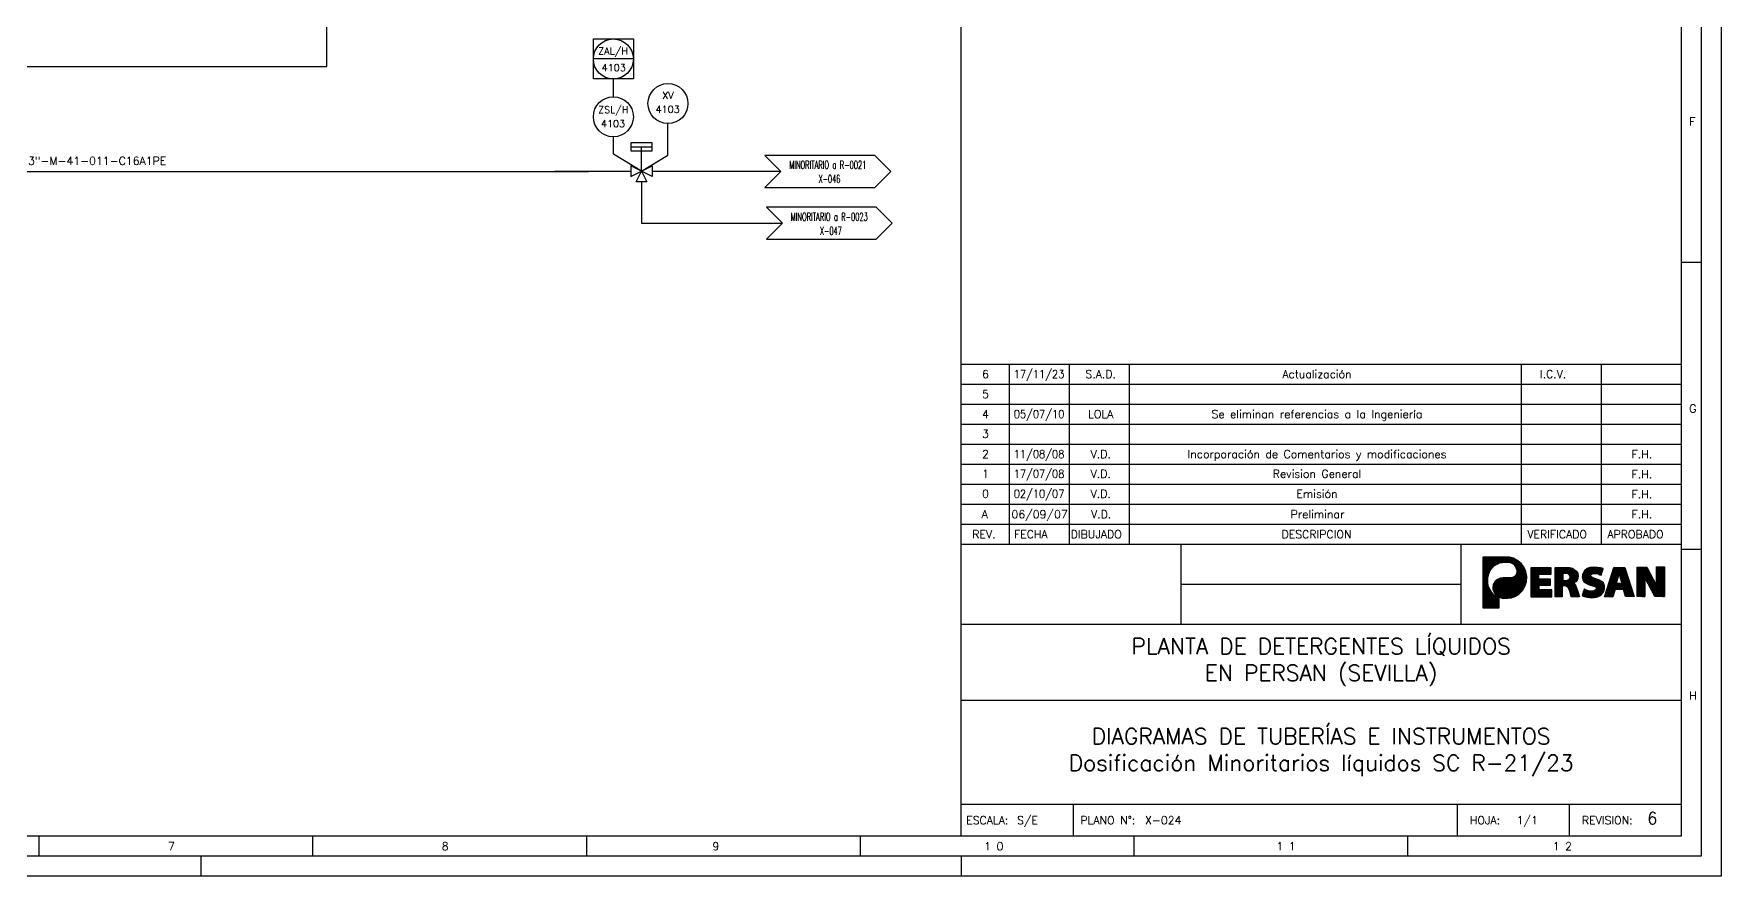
# Model space of a CAD drawing. Header units: millimetres. Extents: x 28 to 869, y 29 to 623.
# Drawn here: x 447.1 to 868.9, y 28.5 to 239.1 of the extents above; entities that cross this region are included whole.
import ezdxf
from ezdxf.enums import TextEntityAlignment as Align

# ---------------------------------------------------------------- set-up
doc = ezdxf.new("R2010")
doc.units = ezdxf.units.MM
for name, color, linetype in [('CAJETIN', 1, 'Continuous'), ('CONEXION INTRUMENTOS', 1, 'Continuous'), ('FORMATO', 7, 'Continuous'), ('INSTRUMENTOS', 1, 'Continuous'), ('logo', 162, 'Continuous'), ('TEX', 7, 'Continuous'), ('TEXTO-VALVULAS Y ACCESORIOS', 7, 'Continuous'), ('TUBERIA', 5, 'Continuous'), ('VALVULAS Y ACCESORIOS', 1, 'Continuous')]:
    doc.layers.add(name, color=color, linetype=linetype)
doc.styles.add('PY', font='ROMANS.shx')
doc.styles.add('PY1', font='ROMANS.shx', dxfattribs={"width": 0.8})

# ---------------------------------------------------------------- blocks, each defined once
blk = doc.blocks.new('MARCO-A1')
at = {"layer": 'FORMATO', "color": 5}
for p, q in [((831, 153.5), (836, 153.5)), ((831, 81.75), (836, 81.75)), ((420.5, 10), (420.5, 5)), ((488.92, 10), (488.92, 5)), ((557.33, 10), (557.33, 5)), ((625.75, 10), (625.75, 5)), ((694.17, 10), (694.17, 5)), ((762.58, 10), (762.58, 5))]:
    blk.add_line(p, q, dxfattribs=at)
at = {"layer": 'FORMATO', "color": 1, "linetype": 'Continuous'}
for p, q in [((461, 5), (461, 0)), ((651, 5), (651, 0))]:
    blk.add_line(p, q, dxfattribs=at)
at = {"layer": 'FORMATO', "color": 1}
blk.add_lwpolyline([(0, 594), (841, 594), (841, 0), (0, 0)], close=True, dxfattribs=at)
at = {"layer": 'FORMATO', "color": 5}
blk.add_lwpolyline([(5, 589), (836, 589), (836, 5), (5, 5)], close=True, dxfattribs=at)
at = {"layer": 'FORMATO', "color": 8, "linetype": 'Continuous'}
blk.add_lwpolyline([(10, 584), (831, 584), (831, 10), (10, 10)], close=True, dxfattribs=at)
at = {"layer": 'FORMATO', "color": 1, "style": 'PY'}
for s, p in [('F', (833, 187.67)), ('G', (833, 115.92)), ('H', (833, 44.17)), ('7', (452.75, 6.5)), ('8', (521.17, 6.5)), ('9', (588.85, 6.5)), ('1 0', (656.77, 6.5)), ('1 1', (729.83, 6.5)), ('1 2', (798.88, 6.5))]:
    blk.add_text(s, height=2, dxfattribs=at).set_placement(p)
blk = doc.blocks.new('persan')
at = {"layer": 'logo'}
h = blk.add_hatch(dxfattribs=at)
h.set_pattern_fill('ANSI31', color=256, scale=0.01, style=0)
h.paths.add_polyline_path([(890, 79.39), (888.97, 79.67), (888.52, 79.71), (882.34, 79.71), (882.34, 66.99), (886.45, 66.99), (886.45, 69.27), (885.89, 69.61), (885.25, 70.08), (884.57, 70.82), (884.13, 71.51), (883.76, 72.28), (883.58, 73.08), (883.54, 73.8), (883.58, 74.58), (883.77, 75.39), (884.11, 76.22), (884.59, 76.93), (885.25, 77.58), (886.04, 78), (886.45, 78.22), (887.27, 78.38), (888, 78.43), (888.73, 78.42), (889.38, 78.24), (889.98, 77.91), (890.52, 77.36), (890.68, 76.86), (890.82, 76.43), (890.79, 75.75), (890.64, 75.26), (890.25, 74.81), (889.71, 74.57), (888.89, 74.47), (887.42, 74.49), (886.63, 74.39), (886.12, 74.15), (885.48, 73.68), (884.96, 72.94), (884.84, 72.09), (884.88, 71.32), (885.17, 70.82), (885.44, 70.35), (886.09, 69.8), (886.6, 69.56), (887.49, 69.37), (888.57, 69.4), (889.5, 69.48), (890.49, 69.89), (891.3, 70.41), (892.23, 71.32), (892.83, 72.4), (893.22, 73.49), (893.3, 74.89), (893.08, 76.1), (892.65, 77.13), (891.96, 78.01), (891.1, 78.79)])
h = blk.add_hatch(dxfattribs=at)
h.set_pattern_fill('ANSI31', color=256, scale=0.01, style=0)
h.paths.add_polyline_path([(896.35, 75.41), (899.39, 75.41), (899.39, 77.03), (894.31, 77.03), (894.31, 69.78), (899.61, 69.78), (899.61, 71.47), (896.38, 71.47), (896.38, 72.65), (899.26, 72.65), (899.26, 74.18), (896.35, 74.18)])
h = blk.add_hatch(dxfattribs=at)
h.set_pattern_fill('ANSI31', color=256, scale=0.01, style=0)
h.paths.add_polyline_path([(906.11, 75.56), (905.96, 75.89), (905.7, 76.19), (905.16, 76.6), (904.72, 76.89), (904.09, 77.05), (900.41, 77.05), (900.41, 69.77), (902.18, 69.77), (902.18, 72.19), (902.33, 72.47), (902.94, 72.52), (903.55, 72.21), (904.01, 71.44), (904.44, 69.79), (906.48, 69.79), (906.07, 71.09), (905.75, 72.03), (905.47, 72.7), (905, 73.22), (905.12, 73.31), (905.54, 73.51), (905.9, 73.92), (906.11, 74.36), (906.14, 75)])
h.paths.add_polyline_path([(902.31, 75.24), (902.31, 75.58), (903.42, 75.58), (903.84, 75.45), (904.07, 75.13), (904.13, 74.7), (904.05, 74.3), (903.8, 74.04), (903.28, 73.84), (902.31, 73.84)], flags=16)
h = blk.add_hatch(dxfattribs=at)
h.set_pattern_fill('ANSI31', color=256, scale=0.01, style=0)
h.paths.add_polyline_path([(912.42, 76.88), (911.75, 77.01), (911.01, 77.07), (910, 77.15), (909.07, 77.12), (908.4, 76.82), (907.73, 76.25), (907.31, 75.49), (907.17, 74.64), (907.34, 74), (907.69, 73.44), (908.37, 72.98), (909.18, 72.71), (910.08, 72.43), (910.52, 72.25), (910.64, 72.07), (910.65, 71.66), (910.44, 71.44), (910.12, 71.23), (909.39, 71.15), (908.72, 71.22), (908.02, 71.47), (907.71, 71.76), (907.14, 70.03), (908.34, 69.69), (909.6, 69.54), (910.78, 69.64), (911.78, 70.09), (912.46, 70.89), (912.72, 71.73), (912.71, 72.49), (912.46, 73.25), (912.07, 73.57), (911.29, 74.02), (910.29, 74.38), (909.67, 74.58), (909.36, 74.85), (909.36, 75.19), (909.57, 75.43), (909.97, 75.61), (910.7, 75.57), (911.23, 75.52), (911.61, 75.29), (911.89, 75.2)])
h.paths.add_polyline_path([(917.82, 77.09), (915.06, 77.09), (912.73, 69.75), (914.84, 69.75), (915.44, 71.6), (917.51, 71.6), (918, 69.86), (920.16, 69.86)])
h.paths.add_polyline_path([(916.38, 75.4), (917.1, 73.06), (915.68, 73.06)], flags=16)
h.paths.add_polyline_path([(923.33, 77.15), (920.93, 77.15), (920.93, 69.83), (922.78, 69.82), (922.78, 74.56), (925.36, 69.8), (927.74, 69.8), (927.74, 77.22), (925.75, 77.22), (925.75, 72.62)])
for points in [[(882.34, 79.71), (882.34, 66.99), (886.45, 66.99), (886.45, 69.27), (885.89, 69.61), (885.25, 70.08), (884.57, 70.82), (884.13, 71.51), (883.76, 72.28), (883.58, 73.08), (883.54, 73.8), (883.58, 74.58), (883.77, 75.39), (884.11, 76.22), (884.59, 76.93), (885.25, 77.58), (886.04, 78), (886.45, 78.22), (887.27, 78.38), (888, 78.43), (888.73, 78.42), (889.38, 78.24), (889.98, 77.91), (890.52, 77.36), (890.68, 76.86), (890.82, 76.43), (890.79, 75.75), (890.64, 75.26), (890.25, 74.81), (889.71, 74.57), (888.89, 74.47), (887.42, 74.49), (886.63, 74.39), (886.12, 74.15), (885.48, 73.68), (884.96, 72.94), (884.84, 72.09), (884.88, 71.32), (885.17, 70.82), (885.44, 70.35), (886.09, 69.8), (886.6, 69.56), (887.49, 69.37), (888.57, 69.4), (889.5, 69.48), (890.49, 69.89), (891.3, 70.41), (892.23, 71.32), (892.83, 72.4), (893.22, 73.49), (893.3, 74.89), (893.08, 76.1), (892.65, 77.13), (891.96, 78.01), (891.1, 78.79), (890, 79.39), (888.97, 79.67), (888.52, 79.71), (882.34, 79.71)], [(894.31, 77.03), (894.31, 69.78), (899.61, 69.78), (899.61, 71.47), (896.38, 71.47), (896.38, 72.65), (899.26, 72.65), (899.26, 74.18), (896.35, 74.18), (896.35, 75.41), (899.39, 75.41), (899.39, 77.03), (894.31, 77.03)], [(900.41, 69.77), (900.41, 77.05), (904.09, 77.05), (904.72, 76.89), (905.16, 76.6), (905.7, 76.19), (905.96, 75.89), (906.11, 75.56), (906.14, 75), (906.11, 74.36), (905.9, 73.92), (905.54, 73.51), (905.12, 73.31), (905, 73.22), (905.47, 72.7), (905.75, 72.03), (906.07, 71.09), (906.48, 69.79), (904.44, 69.79), (904.01, 71.44), (903.55, 72.21), (902.94, 72.52), (902.33, 72.47), (902.18, 72.19), (902.18, 69.77), (900.41, 69.77)], [(907.71, 71.76), (907.14, 70.03), (908.34, 69.69), (909.6, 69.54), (910.78, 69.64), (911.78, 70.09), (912.46, 70.89), (912.72, 71.73), (912.71, 72.49), (912.46, 73.25), (912.07, 73.57), (911.29, 74.02), (910.29, 74.38), (909.67, 74.58), (909.36, 74.85), (909.36, 75.19), (909.57, 75.43), (909.97, 75.61), (910.7, 75.57), (911.23, 75.52), (911.61, 75.29), (911.89, 75.2), (912.42, 76.88), (911.75, 77.01), (911.01, 77.07), (910, 77.15), (909.07, 77.12), (908.4, 76.82), (907.73, 76.25), (907.31, 75.49), (907.17, 74.64), (907.34, 74), (907.69, 73.44), (908.37, 72.98), (909.18, 72.71), (910.08, 72.43), (910.52, 72.25), (910.64, 72.07), (910.65, 71.66), (910.44, 71.44), (910.12, 71.23), (909.39, 71.15), (908.72, 71.22), (908.02, 71.47), (907.71, 71.76)], [(914.84, 69.75), (912.73, 69.75), (915.06, 77.09), (917.82, 77.09), (920.16, 69.86), (918, 69.86), (917.51, 71.6), (915.44, 71.6), (914.84, 69.75)], [(920.93, 69.83), (920.93, 77.15), (923.33, 77.15), (925.75, 72.62), (925.75, 77.22), (927.74, 77.22), (927.74, 69.8), (925.36, 69.8), (922.78, 74.56), (922.78, 69.82), (920.93, 69.83)], [(902.31, 75.24), (902.31, 73.84), (903.28, 73.84), (903.8, 74.04), (904.05, 74.3), (904.13, 74.7), (904.07, 75.13), (903.84, 75.45), (903.42, 75.58), (902.31, 75.58), (902.31, 75.24)], [(916.38, 75.4), (917.1, 73.06), (915.68, 73.06), (916.38, 75.4)]]:
    blk.add_lwpolyline(points, dxfattribs=at)
blk = doc.blocks.new('BANDERA DE FLUJO')
at = {"layer": 'TEX', "color": 1, "ltscale": 0.1, "flags": 128}
blk.add_lwpolyline([(-4, 4), (-31.46, 4), (-27.46, 0), (-31.46, -4), (-4, -4), (0, 0)], close=True, dxfattribs=at)
at = {"layer": 'TEX', "style": 'PY1', "width": 0.8}
for tag, p in [('ETIQUETA-LINEA-1', (-15.73, 0.61)), ('ETIQUETA-LINEA-2', (-15.73, -2.91))]:
    blk.add_attdef(tag, text='', height=2, dxfattribs=at).set_placement(p, align=Align.CENTER)
blk = doc.blocks.new('VALV TRES VIAS')
at = {"layer": 'VALVULAS Y ACCESORIOS', "flags": 128}
for points in [[(0, 1.33), (0, -1.33), (5.33, 1.33), (5.33, -1.33)], [(1.33, -2.67), (2.67, 0), (4, -2.67)]]:
    blk.add_lwpolyline(points, close=True, dxfattribs=at)
at = {"layer": 'TEXTO-VALVULAS Y ACCESORIOS', "linetype": 'Continuous', "style": 'PY1', "width": 0.8}
blk.add_attdef('REF.', text='', height=2, dxfattribs=at).set_placement((6.85, -3.07), align=Align.MIDDLE)
blk = doc.blocks.new('SEÑAL CIR')
at = {"color": 1}
blk.add_circle((0, 5.7), 5.7, dxfattribs=at)
at = {"layer": 'INSTRUMENTOS', "linetype": 'Continuous', "style": 'PY', "flags": 4}
for p in [(0.18, 6.94), (0.13, 2.95)]:
    blk.add_attdef('---', text='', height=2, dxfattribs=at).set_placement(p, align=Align.CENTER)
blk = doc.blocks.new('SEÑAL CIRCU MARCO')
at = {"color": 1, "linetype": 'Continuous', "ltscale": 0.5}
blk.add_line((5.7, 5.7), (-5.7, 5.7), dxfattribs=at)
at = {"color": 1, "flags": 128}
blk.add_lwpolyline([(5.7, 0), (-5.7, 0), (-5.7, 11.4), (5.7, 11.4)], close=True, dxfattribs=at)
at = {"color": 1}
blk.add_circle((0, 5.7), 5.7, dxfattribs=at)
at = {"style": 'PY'}
for tag, p in [('XXX', (0.18, 7.98)), ('YYY', (0.13, 3.24))]:
    blk.add_attdef(tag, text='', height=2, dxfattribs=at).set_placement(p, align=Align.MIDDLE)

msp = doc.modelspace()

# ---------------------------------------------------------------- linework, layer by layer
at = {"color": 1}
for p, q in [((290.5, 204.75), (553.55, 204.75)), ((553.55, 204.75), (585.84, 204.75)), ((613.27, 204.77), (633.86, 204.77)), ((599.02, 202.14), (599.02, 191.8)), ((599.02, 191.8), (634.23, 191.8))]:
    msp.add_line(p, q, dxfattribs=at)
msp.add_lwpolyline([(325.35, 230.94), (520.37, 230.94), (520.37, 260.37)], dxfattribs=at)
at = {"layer": 'CAJETIN', "color": 8, "linetype": 'Continuous'}
for p, q in [((678.93, 38.52), (678.93, 612.52)), ((678.93, 38.52), (678.93, 123.85)), ((678.93, 111.52), (858.93, 111.52)), ((733.93, 91.52), (733.93, 111.52)), ((803.93, 91.52), (803.93, 111.52)), ((733.93, 101.52), (803.93, 101.52)), ((678.93, 91.52), (858.93, 91.52)), ((678.93, 72.52), (858.93, 72.52)), ((678.93, 46.52), (858.93, 46.52)), ((706.93, 46.52), (706.93, 38.52))]:
    msp.add_line(p, q, dxfattribs=at)
at = {"layer": 'CAJETIN', "color": 1}
for p, q in [((678.93, 156.52), (858.93, 156.52)), ((690.93, 156.52), (690.93, 126.52)), ((705.93, 156.52), (705.93, 126.52)), ((720.93, 156.52), (720.93, 126.52)), ((818.93, 156.52), (818.93, 126.52)), ((838.93, 156.52), (838.93, 126.52)), ((678.93, 151.52), (858.93, 151.52)), ((678.93, 146.52), (858.93, 146.52)), ((678.93, 141.52), (858.93, 141.52)), ((678.93, 136.52), (858.93, 136.52)), ((690.93, 136.52), (690.93, 116.52)), ((705.93, 136.52), (705.93, 116.52)), ((720.93, 136.52), (720.93, 116.52)), ((818.93, 136.52), (818.93, 116.52)), ((838.93, 136.52), (838.93, 116.52)), ((678.93, 131.52), (858.93, 131.52)), ((678.93, 126.52), (858.93, 126.52)), ((678.93, 121.52), (858.93, 121.52)), ((678.93, 121.52), (858.93, 121.52))]:
    msp.add_line(p, q, dxfattribs=at)
at = {"layer": 'CAJETIN', "color": 5}
for p, q in [((678.93, 116.52), (858.93, 116.52)), ((690.93, 116.52), (690.93, 111.52)), ((705.93, 116.52), (705.93, 111.52)), ((720.93, 116.52), (720.93, 111.52)), ((818.93, 116.52), (818.93, 111.52)), ((838.93, 116.52), (838.93, 111.52))]:
    msp.add_line(p, q, dxfattribs=at)
at = {"layer": 'CAJETIN', "color": 8}
for p, q in [((802.93, 46.52), (802.93, 38.52)), ((830.93, 46.52), (830.93, 38.52))]:
    msp.add_line(p, q, dxfattribs=at)
at = {"layer": 'CONEXION INTRUMENTOS', "linetype": 'Continuous'}
for p, q in [((577.4, 204.77), (596.36, 204.77)), ((601.69, 204.77), (613.27, 204.77))]:
    msp.add_line(p, q, dxfattribs=at)
at = {"layer": 'TUBERIA', "color": 5, "linetype": 'Continuous'}
msp.add_line((599.02, 204.77), (599.02, 204.77), dxfattribs=at)
at = {"layer": 'VALVULAS Y ACCESORIOS'}
for p, q in [((592.01, 223.39), (592.01, 227.85)), ((605.66, 208.83), (605.66, 216.7)), ((592.01, 209.06), (592.01, 213.39)), ((599.02, 204.8), (592.01, 209.06)), ((596.36, 210.85), (601.69, 210.85)), ((599.02, 204.8), (599.02, 210.85)), ((599.02, 204.8), (605.66, 208.83))]:
    msp.add_line(p, q, dxfattribs=at)
at = {"layer": 'VALVULAS Y ACCESORIOS', "flags": 128}
msp.add_lwpolyline([(596.36, 211.85), (596.36, 209.85), (601.69, 209.85), (601.69, 211.85)], close=True, dxfattribs=at)

# ---------------------------------------------------------------- block references
for name, p in [('MARCO-A1', (27.93, 28.52)), ('VALV TRES VIAS', (596.36, 204.8))]:
    msp.add_blockref(name, p)
ref = msp.add_blockref('BANDERA DE FLUJO', (661.34, 204.75))
ref.add_attrib('ETIQUETA-LINEA-1', 'MINORITARIO a R-0021', dxfattribs={"layer": 'TEX', "height": 2, "style": 'PY1', "width": 0.55}).set_placement((645.61, 205.36), align=Align.CENTER)
ref.add_attrib('ETIQUETA-LINEA-2', ' X-046', dxfattribs={"layer": 'TEX', "height": 2, "style": 'PY1', "width": 0.6}).set_placement((645.61, 201.84), align=Align.CENTER)
ref = msp.add_blockref('BANDERA DE FLUJO', (661.71, 191.78))
ref.add_attrib('ETIQUETA-LINEA-1', 'MINORITARIO a R-0023', dxfattribs={"layer": 'TEX', "height": 2, "style": 'PY1', "width": 0.55}).set_placement((645.98, 192.39), align=Align.CENTER)
ref.add_attrib('ETIQUETA-LINEA-2', ' X-047', dxfattribs={"layer": 'TEX', "height": 2, "style": 'PY1', "width": 0.6}).set_placement((645.98, 188.87), align=Align.CENTER)
at = {"layer": 'logo', "color": 1}
msp.add_blockref('persan', (-72.99, 28.62), dxfattribs=at)
at = {"layer": 'VALVULAS Y ACCESORIOS'}
ref = msp.add_blockref('SEÑAL CIRCU MARCO', (592.01, 227.85), dxfattribs=dict(at, xscale=0.877100000000155, yscale=0.877100000000155, zscale=0.877100000000155))
ref.add_attrib('XXX', 'ZAL/H', dxfattribs={"layer": '0', "color": 7, "height": 1.754, "style": 'PY'}).set_placement((591.94, 234.73), align=Align.MIDDLE)
ref.add_attrib('YYY', '4103', dxfattribs={"layer": '0', "color": 7, "height": 1.754, "style": 'PY'}).set_placement((592.12, 230.69), align=Align.MIDDLE)
ref = msp.add_blockref('SEÑAL CIR', (605.66, 216.7), dxfattribs=dict(at, xscale=0.877100000000155, yscale=0.877100000000155, zscale=0.877100000000155))
ref.add_attrib('---', 'XV', dxfattribs={"layer": 'INSTRUMENTOS', "color": 7, "linetype": 'Continuous', "height": 1.754, "style": 'PY'}).set_placement((605.66, 222.85), align=Align.CENTER)
ref.add_attrib('---', '4103', dxfattribs={"layer": 'INSTRUMENTOS', "color": 7, "linetype": 'Continuous', "height": 1.754, "style": 'PY'}).set_placement((605.59, 219.36), align=Align.CENTER)
ref = msp.add_blockref('SEÑAL CIR', (592.01, 213.39), dxfattribs=dict(at, xscale=0.877100000000155, yscale=0.877100000000155, zscale=0.877100000000155))
ref.add_attrib('---', 'ZSL/H', dxfattribs={"layer": 'INSTRUMENTOS', "color": 7, "linetype": 'Continuous', "height": 1.754, "style": 'PY'}).set_placement((592.01, 219.29), align=Align.CENTER)
ref.add_attrib('---', '4103', dxfattribs={"layer": 'INSTRUMENTOS', "color": 7, "linetype": 'Continuous', "height": 1.754, "style": 'PY'}).set_placement((591.94, 215.79), align=Align.CENTER)

# ---------------------------------------------------------------- texts
at = {"layer": 'CAJETIN', "color": 1, "style": 'PY'}
for s, p in [('6', (685.03, 153.07)), ('S.A.D.', (713.83, 153.07)), ('Actualización', (767.89, 153.07)), ('I.C.V.', (826.9, 153.07)), ('5', (685.03, 148.07)), ('4', (685.03, 143.07)), ('LOLA', (713.83, 143.07)), ('Se eliminan referencias a la Ingeniería', (767.89, 143.07)), ('3', (685.03, 138.14)), ('2', (685.03, 133.07)), ('V.D.', (713.83, 133.07)), ('Incorporación de Comentarios y modificaciones', (767.89, 133.07)), ('F.H.', (849.09, 133.02)), ('1', (685.03, 128.14)), ('V.D.', (713.83, 128.14)), ('Revision General', (767.89, 128.14)), ('F.H.', (849.09, 128.02)), ('0', (685.03, 123.14)), ('V.D.', (713.83, 123.14)), ('Emisión', (767.89, 123.14)), ('F.H.', (849.09, 123.02)), ('A', (684.84, 118.02)), ('06/09/07', (698.55, 118.02)), ('V.D.', (713.95, 118.02)), ('Preliminar', (768.02, 118.02)), ('F.H.', (849.09, 118.02))]:
    msp.add_text(s, height=2, dxfattribs=at).set_placement(p, align=Align.CENTER)
at = {"layer": 'CAJETIN', "color": 1, "style": 'PY', "width": 0.9}
for s, p in [('17/11/23', (698.42, 153.07)), ('05/07/10', (698.42, 143.07)), ('11/08/08', (698.42, 133.07)), ('17/07/08', (698.42, 128.14)), ('02/10/07', (698.42, 123.14))]:
    msp.add_text(s, height=2, dxfattribs=at).set_placement(p, align=Align.CENTER)
at = {"layer": 'CAJETIN', "color": 1, "style": 'PY'}
for s, p in [('REV.', (681.72, 113.02)), ('FECHA', (692.17, 113.02)), ('DIBUJADO', (706.32, 113.02)), ('DESCRIPCION', (759.03, 113.02)), ('VERIFICADO', (820.46, 113.02)), ('APROBADO', (840.46, 113.02)), ('ESCALA:', (680.2, 41.52)), ('S/E', (692.91, 41.52)), ('PLANO N%%D:', (708.75, 41.52)), ('X-024', (724.92, 41.52)), ('HOJA:', (806.1, 41.52)), ('1/1', (817.78, 41.52)), ('REVISION:', (834.1, 41.52))]:
    msp.add_text(s, height=2, dxfattribs=at).set_placement(p)
at = {"layer": 'CAJETIN', "color": 6, "style": 'PY'}
msp.add_text('6', height=3, dxfattribs=at).set_placement((850.4, 41.52))
at = {"layer": 'CAJETIN', "color": 5, "char_height": 4, "attachment_point": 5, "style": 'PY'}
for s, insert, width in [('PLANTA DE DETERGENTES LÍQUIDOS\\PEN PERSAN (SEVILLA)', (768.93, 82.02), 175.9153), ('DIAGRAMAS DE TUBERÍAS E INSTRUMENTOS\\PDosificación Minoritarios líquidos SC R-21/23', (768.93, 59.52), 177.4745)]:
    msp.add_mtext(s, dxfattribs=dict(at, insert=insert, width=width))
at = {"layer": 'TEXTO-VALVULAS Y ACCESORIOS', "style": 'PY'}
msp.add_text('3"-M-41-011-C16A1PE', height=2, dxfattribs=at).set_placement((463, 206.38), align=Align.CENTER)

doc.saveas('drawing.dxf')
